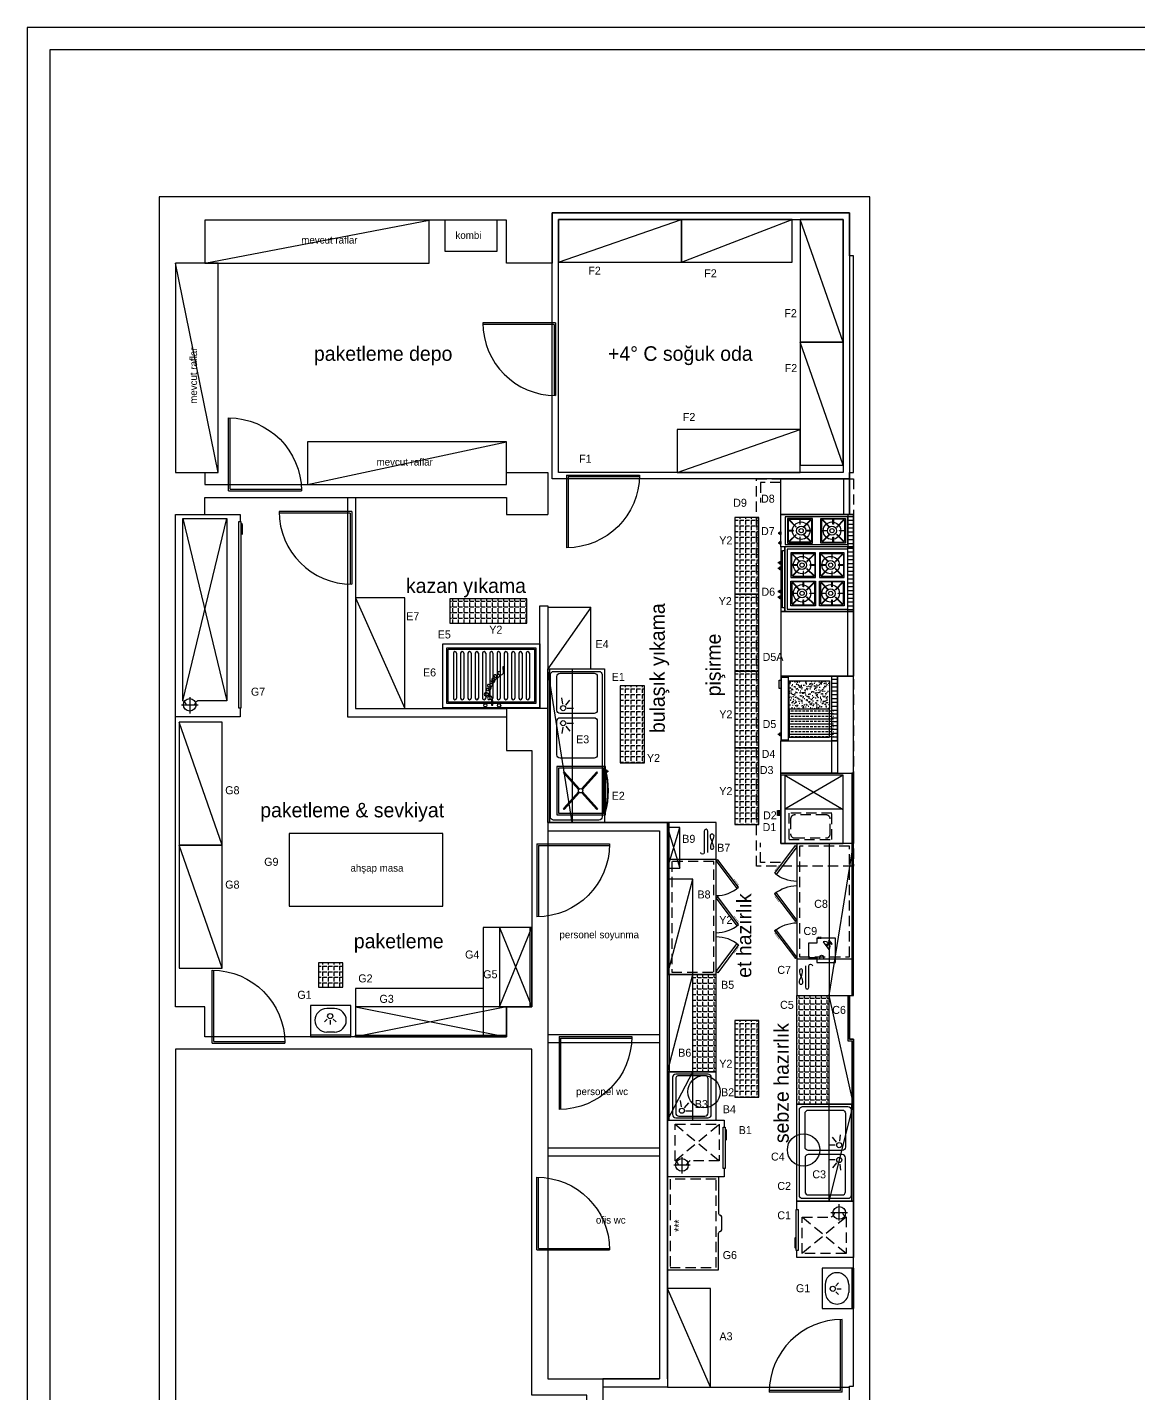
# Model space of a CAD drawing. Header units: millimetres. Extents: x 4954 to 7703, y -2245 to 525.
# Drawn here: x 4954 to 6328, y -1165 to 525 of the extents above; entities that cross this region are included whole.
import ezdxf

# ---------------------------------------------------------------- set-up
doc = ezdxf.new("R2010")
doc.units = ezdxf.units.MM
doc.linetypes.add('DASHED', pattern=[19.05, 12.7, -6.35])
doc.linetypes.add('HIDDENX2', pattern=[19.05, 12.7, -6.35])
for name, color, linetype in [('CIHAZ', 2, 'Continuous'), ('kapı ABD', 55, 'Continuous'), ('Kıtc-002 Çizgi', 7, 'Continuous'), ('MUTFAKEKİPMAN', 1, 'Continuous')]:
    doc.layers.add(name, color=color, linetype=linetype)
doc.styles.add('style1', font='stylu.ttf', dxfattribs={"width": 0.8, "height": 12})
doc.styles.add('TAKSİM', font='GOTHIC.TTF', dxfattribs={"height": 20})

# ---------------------------------------------------------------- blocks, each defined once
blk = doc.blocks.new('rtyjjkw5')
at = {"layer": 'kapı ABD', "color": 7}
for p, q in [((-2, 2), (-2, 90)), ((0, 0), (0, 90)), ((-2, 2), (-90, 2)), ((0, 0), (-90, 0))]:
    blk.add_line(p, q, dxfattribs=at)
blk.add_arc((0, 0), 90, 90, 180, dxfattribs=at)
blk = doc.blocks.new('A$C1ED519BD')
at = {"layer": 'MUTFAKEKİPMAN'}
for points in [[(0, 27.8), (0, 97.8), (188, 97.8), (188, 27.8)], [(16.4, 30.8), (17.9, 31), (19.6, 31.5), (21.5, 32.1), (23.4, 32.8), (25.4, 33.6), (27.2, 34.2), (28.9, 34.7), (30.4, 34.8), (31.5, 34.7), (32.3, 34.2), (32.8, 33.6), (33, 32.8), (32.8, 32.1), (32.3, 31.5), (31.5, 31), (30.4, 30.8), (28.9, 31), (27.2, 31.5), (25.4, 32.1), (23.4, 32.8), (21.5, 33.6), (19.6, 34.2), (17.9, 34.7), (16.4, 34.8), (15.3, 34.7), (14.5, 34.2), (14, 33.6), (13.8, 32.8), (14, 32.1), (14.5, 31.5), (15.3, 31)], [(80, 0), (45.9, 25.8), (47.4, 27.8), (81.5, 2)], [(125.9, 0), (91.8, 25.8), (93.4, 27.8), (127.5, 2)], [(151.3, 0.2), (185.5, 25.8), (184, 27.8), (149.8, 2.2)]]:
    blk.add_lwpolyline(points, close=True, dxfattribs=at)
blk.add_lwpolyline([(45, 97.8), (45, 27.8)], dxfattribs=at)
at = {"layer": 'MUTFAKEKİPMAN', "linetype": 'DASHED'}
blk.add_lwpolyline([(48, 92.8), (185, 92.8), (185, 30.8), (48, 30.8)], close=True, dxfattribs=at)
at = {"layer": 'MUTFAKEKİPMAN'}
for points in [[(37, 38.2), (10.3, 38.2, -1), (10.3, 42.5)], [(10.3, 42.5), (37, 42.5, 1), (37, 46.8)]]:
    blk.add_lwpolyline(points, format="xyb", dxfattribs=at)
at = {"layer": 'MUTFAKEKİPMAN', "const_width": 0.428}
for points in [[(77.7, 1.7), (76.7, 0.4), (71.1, 4.6), (69.6, 5.7)], [(123.7, 1.7), (122.7, 0.4), (117.1, 4.6), (115.6, 5.7)], [(153.6, 1.8), (154.6, 0.5), (160.2, 4.7), (161.7, 5.8)]]:
    blk.add_lwpolyline(points, dxfattribs=at)
at = {"layer": 'MUTFAKEKİPMAN'}
for centre, start, end in [((47.4, 27.8), 319.4908, 0), ((93.4, 27.8), 319.4908, 0), ((184, 27.8), 180, 220.245)]:
    blk.add_arc(centre, 42.7, start, end, dxfattribs=at)
blk = doc.blocks.new('A$C23AD12AD')
at = {"layer": 'MUTFAKEKİPMAN'}
for p, q in [((0, 39), (50, 39)), ((0, 37), (50, 37)), ((21.9, 17), (18.3, 20.5)), ((20.1, 33), (29.9, 33)), ((25.5, 18.5), (25.5, 23.5)), ((29.2, 17), (32.7, 20.5)), ((0, 0), (50, 0)), ((20.1, 4), (29.9, 4))]:
    blk.add_line(p, q, dxfattribs=at)
blk.add_lwpolyline([(0, 0), (50, 0), (50, 39), (0, 39)], close=True, dxfattribs=at)
blk.add_circle((25.5, 13.3), 3.19, dxfattribs=at)
for centre, start, end in [((20.1, 18.5), 90, 270), ((29.9, 18.5), 270, 90)]:
    blk.add_arc(centre, 14.5, start, end, dxfattribs=at)
blk = doc.blocks.new('A$C03894CD9')
at = {"layer": 'Kıtc-002 Çizgi'}
for p, q in [((118.1, 51.7), (110.3, 52.9)), ((146.6, 51.7), (154.4, 52.9)), ((119.3, 47.9), (113.2, 42.9)), ((123.2, 46.3), (123.2, 38.4)), ((141.4, 46.3), (141.4, 38.4)), ((145.3, 47.9), (151.4, 42.9))]:
    blk.add_line(p, q, dxfattribs=at)
for points in [[(190, 0), (0, 0), (0, 70), (190, 70)], [(190, 68), (0, 68), (0, 70), (190, 70)]]:
    blk.add_lwpolyline(points, close=True, dxfattribs=at)
for points in [[(183, 3), (7, 3, -0.414214), (3, 7), (3, 63, -0.414214), (7, 67), (183, 67, -0.414214), (187, 63), (187, 7, -0.414214)], [(125.7, 9), (83.7, 9, -0.414214), (79.7, 13), (79.7, 55, -0.414214), (83.7, 59), (125.7, 59, -0.414214), (129.7, 55), (129.7, 13, -0.414214)], [(180.9, 9), (138.9, 9, -0.414214), (134.9, 13), (134.9, 55, -0.414214), (138.9, 59), (180.9, 59, -0.414214), (184.9, 55), (184.9, 13, -0.414214)]]:
    blk.add_lwpolyline(points, format="xyb", close=True, dxfattribs=at)
for centre in [(123, 51.2), (141.6, 51.2)]:
    blk.add_circle(centre, 3.19, dxfattribs=at)
blk = doc.blocks.new('A$C15987F2D')
at = {"layer": 'MUTFAKEKİPMAN'}
for points in [[(78.6, 3.7), (138.6, 3.7), (138.6, 63.7), (78.6, 63.7)], [(80.6, 5.7), (136.6, 5.7), (136.6, 61.7), (80.6, 61.7)], [(131.8, 2.2), (133.2, 2.2), (133.2, 0.7), (131.8, 0.7)]]:
    blk.add_lwpolyline(points, close=True, dxfattribs=at)
for points in [[(85.4, 54.6), (86.5, 55.7)], [(85.4, 54.6), (106.2, 35.8)], [(86.5, 55.7), (107.3, 36.9)], [(110, 36.9), (130.7, 55.7)], [(111, 35.9), (131.8, 54.6)], [(130.7, 55.7), (131.8, 54.6)], [(106.2, 33.2), (85.4, 14.4)], [(107.2, 32.1), (86.5, 13.4)], [(109.9, 32.2), (130.7, 13.4)], [(110.9, 33.2), (131.8, 14.4)], [(86.5, 13.4), (85.4, 14.4)], [(130.7, 13.4), (131.8, 14.4)], [(130.8, 3.2), (130.8, 3.7), (134.4, 3.7)], [(134.4, 3.3), (134.4, 2.2), (130.8, 2.2)]]:
    blk.add_lwpolyline(points, dxfattribs=at)
blk.add_circle((108.6, 34.5), 2.67, dxfattribs=at)
for centre, radius, start, end in [((108.5, 100.6), 100.6, 254.4941, 285.5059), ((108.5, 109.5), 108.5, 257.2819, 282.7181)]:
    blk.add_arc(centre, radius, start, end, dxfattribs=at)
blk = doc.blocks.new('A$C66B662FC')
at = {"layer": 'MUTFAKEKİPMAN'}
h = blk.add_hatch(dxfattribs=at)
h.set_pattern_fill('LINE', color=256, scale=0.5, style=0)
h.set_pattern_definition([(360, (-3768.8105, 1300.4031), (5e-16, 1.5875), [])])
h.paths.add_polyline_path([(4.3, 34.6), (4.3, 40.8), (0, 40.8), (0, 34.6)])
for p, q in [((9.3, 84.7), (9.3, 0)), ((9.3, 84.7), (81.4, 42.4)), ((81.4, 84.7), (9.3, 42.5)), ((81.4, 42.5), (9.3, 42.5))]:
    blk.add_line(p, q, dxfattribs=at)
for points in [[(4.3, 84.7), (4.3, 0), (81.4, 0), (81.4, 84.7)], [(0, 34.6), (0, 40.8), (4.3, 40.8), (4.3, 34.6)]]:
    blk.add_lwpolyline(points, close=True, dxfattribs=at)
at = {"layer": 'MUTFAKEKİPMAN', "linetype": 'HIDDENX2'}
blk.add_lwpolyline([(67.3, 37.5), (14.3, 37.5), (14.3, 5), (67.3, 5)], close=True, dxfattribs=at)
blk.add_lwpolyline([(60.3, 35.5), (21.3, 35.5, 0.414214), (16.3, 30.5), (16.3, 12, 0.414214), (21.3, 7), (60.3, 7, 0.414214), (65.3, 12), (65.3, 30.5, 0.414214)], format="xyb", close=True, dxfattribs=at)
blk = doc.blocks.new('A$C55771A3F')
at = {"layer": 'MUTFAKEKİPMAN'}
h = blk.add_hatch(dxfattribs=at)
h.set_pattern_fill('ANSI31', color=256, scale=1.5, angle=-45, style=0)
h.set_pattern_definition([(360, (-5393.4434, 2134.9845), (2e-15, 4.7625), [])])
h.paths.add_polyline_path([(85.6, 0), (92.6, 0), (92.6, 40), (85.6, 40)])
for points in [[(92.6, 40), (92.6, 0), (2.6, 0), (2.6, 40)], [(85.6, 40), (85.6, 0), (2.6, 0), (2.6, 40)], [(8, 37), (8, 3), (85.6, 3), (85.6, 37)], [(1.3, 17.6), (1.3, 16.3), (0, 16.3), (0, 17.6)], [(2.6, 18.6), (2.6, 15.3), (1.3, 15.3), (1.3, 18.6)], [(1.3, 5.6), (1.3, 4.3), (0, 4.3), (0, 5.6)], [(2.6, 6.6), (2.6, 3.3), (1.3, 3.3), (1.3, 6.6)]]:
    blk.add_lwpolyline(points, close=True, dxfattribs=at)
for points in [[(11, 35.3), (11, 4.7), (41.6, 4.7), (41.6, 35.3), (11, 35.3)], [(82.6, 35.3), (82.6, 4.7), (52.1, 4.7), (52.1, 35.3), (82.6, 35.3)]]:
    blk.add_lwpolyline(points, dxfattribs=at)
for points in [[(12, 19.7), (18.1, 19.7, 0.414214), (18.3, 19.9), (18.3, 20.1, 0.414214), (18.1, 20.3), (12, 20.3), (12, 32.6, -0.668179), (12.9, 33), (21.4, 24.5, 0.810443), (21.7, 24.9), (12.9, 33.7, -0.668179), (13.2, 34.2), (26, 34.2), (26, 28.2, 0.414214), (26.2, 27.9), (26.3, 27.9, 0.414214), (26.5, 28.2), (26.5, 34.2), (38.9, 34.2, -0.668179), (39.2, 33.3), (30.7, 24.9, 0.810443), (31.2, 24.5), (40, 33.3, -0.668179), (40.5, 33.1), (40.5, 20.3), (34.4, 20.3, 0.414214), (34.2, 20.1), (34.2, 19.9, 0.414214), (34.4, 19.7), (40.5, 19.7), (40.5, 7.4, -0.668179), (39.6, 7), (31.1, 15.5, 0.810443), (30.8, 15.1), (39.6, 6.3, -0.668179), (39.4, 5.8), (26.5, 5.8), (26.5, 11.8, 0.414214), (26.3, 12.1), (26.2, 12.1, 0.414214), (26, 11.8), (26, 5.8), (13.2, 5.8, -0.668179), (12.9, 6.3), (21.7, 15.1, 0.810443), (21.4, 15.5), (12.9, 7, -0.668179), (12, 7.4)], [(81.6, 19.7), (75.5, 19.7, -0.414214), (75.3, 19.9), (75.3, 20.1, -0.414214), (75.5, 20.3), (81.6, 20.3), (81.6, 32.6, 0.668179), (80.7, 33), (72.2, 24.5, -0.810443), (71.9, 24.9), (80.7, 33.7, 0.668179), (80.4, 34.2), (67.6, 34.2), (67.6, 28.2, -0.414214), (67.4, 27.9), (67.3, 27.9, -0.414214), (67.1, 28.2), (67.1, 34.2), (54.7, 34.2, 0.668179), (54.4, 33.3), (62.9, 24.9, -0.810443), (62.4, 24.5), (53.6, 33.3, 0.668179), (53.1, 33.1), (53.1, 20.3), (59.2, 20.3, -0.414214), (59.4, 20.1), (59.4, 19.9, -0.414214), (59.2, 19.7), (53.1, 19.7), (53.1, 7.4, 0.668179), (54, 7), (62.5, 15.5, -0.810443), (62.8, 15.1), (54, 6.3, 0.668179), (54.2, 5.8), (67.1, 5.8), (67.1, 11.8, -0.414214), (67.3, 12.1), (67.4, 12.1, -0.414214), (67.6, 11.8), (67.6, 5.8), (80.4, 5.8, 0.668179), (80.7, 6.3), (71.9, 15.1, -0.810443), (72.2, 15.5), (80.7, 7, 0.668179), (81.6, 7.4)]]:
    blk.add_lwpolyline(points, format="xyb", close=True, dxfattribs=at)
for centre, radius in [((27.8, 20), 10.8), ((27.8, 20), 5.66), ((27.8, 20), 2.6), ((65.9, 20), 10.8), ((65.9, 20), 5.66), ((65.9, 20), 2.6)]:
    blk.add_circle(centre, radius, dxfattribs=at)
blk = doc.blocks.new('A$C7BF336E4')
at = {"layer": 'MUTFAKEKİPMAN'}
h = blk.add_hatch(dxfattribs=at)
h.set_pattern_fill('ANSI31', color=256, scale=1.5, angle=-45, style=0)
h.set_pattern_definition([(360, (-5730.0927, 2524.461), (2e-15, 4.7625), [])])
h.paths.add_polyline_path([(85.9, 0), (92.9, 0), (92.9, 80), (85.9, 80)])
for points in [[(2.9, 80), (2.9, 0), (7.9, 0), (7.9, 80)], [(7.9, 75.5), (7.9, 4.5), (4.9, 4.5), (4.9, 75.5)], [(7.9, 80), (7.9, 0), (92.9, 0), (92.9, 80)], [(10.9, 77), (10.9, 3), (85.9, 3), (85.9, 77)], [(85.9, 0), (85.9, 80), (92.9, 80), (92.9, 0)], [(1.5, 61.2), (1.5, 59.7), (0, 59.7), (0, 61.2)], [(1.5, 54.3), (1.5, 52.9), (0, 52.9), (0, 54.3)], [(2.9, 62.1), (2.9, 58.5), (1.5, 58.5), (1.5, 62.1)], [(2.9, 55.3), (2.9, 51.6), (1.5, 51.6), (1.5, 55.3)], [(1.5, 25.6), (1.5, 24.2), (0, 24.2), (0, 25.6)], [(1.5, 18.5), (1.5, 17), (0, 17), (0, 18.5)], [(2.9, 26.6), (2.9, 23), (1.5, 23), (1.5, 26.6)], [(2.9, 19.4), (2.9, 15.8), (1.5, 15.8), (1.5, 19.4)]]:
    blk.add_lwpolyline(points, close=True, dxfattribs=at)
for points in [[(46, 42.2), (46, 72.8), (15.4, 72.8), (15.4, 42.2), (46, 42.2)], [(81.4, 42.2), (81.4, 72.8), (50.8, 72.8), (50.8, 42.2), (81.4, 42.2)], [(46, 37.8), (46, 7.2), (15.4, 7.2), (15.4, 37.8), (46, 37.8)], [(81.4, 37.8), (81.4, 7.2), (50.8, 7.2), (50.8, 37.8), (81.4, 37.8)]]:
    blk.add_lwpolyline(points, dxfattribs=at)
for points in [[(45, 57.8), (38.9, 57.8, 0.414214), (38.7, 57.6), (38.7, 57.5, 0.414214), (38.9, 57.3), (45, 57.3), (45, 44.9, -0.668179), (44.1, 44.5), (35.6, 53, 0.810443), (35.2, 52.6), (44, 43.8, -0.668179), (43.8, 43.3), (31, 43.3), (31, 49.4, 0.414214), (30.8, 49.6), (30.7, 49.6, 0.414214), (30.5, 49.4), (30.5, 43.3), (18.1, 43.3, -0.668179), (17.7, 44.2), (26.2, 52.7, 0.810443), (25.8, 53), (17, 44.2, -0.668179), (16.5, 44.4), (16.5, 57.3), (22.6, 57.3, 0.414214), (22.8, 57.5), (22.8, 57.6, 0.414214), (22.6, 57.8), (16.5, 57.8), (16.5, 70.1, -0.668179), (17.4, 70.5), (25.9, 62, 0.810443), (26.2, 62.4), (17.4, 71.2, -0.668179), (17.6, 71.8), (30.5, 71.8), (30.5, 65.7, 0.414214), (30.7, 65.5), (30.8, 65.5, 0.414214), (31, 65.7), (31, 71.8), (43.8, 71.8, -0.668179), (44, 71.2), (35.2, 62.4, 0.810443), (35.6, 62), (44.1, 70.5, -0.668179), (45, 70.1)], [(80.3, 57.8), (74.3, 57.8, 0.414214), (74, 57.6), (74, 57.5, 0.414214), (74.3, 57.3), (80.3, 57.3), (80.3, 44.9, -0.668179), (79.4, 44.5), (70.9, 53, 0.810443), (70.6, 52.6), (79.4, 43.8, -0.668179), (79.2, 43.3), (66.4, 43.3), (66.4, 49.4, 0.414214), (66.2, 49.6), (66, 49.6, 0.414214), (65.8, 49.4), (65.8, 43.3), (53.5, 43.3, -0.668179), (53.1, 44.2), (61.6, 52.7, 0.810443), (61.2, 53), (52.4, 44.2, -0.668179), (51.9, 44.4), (51.9, 57.3), (57.9, 57.3, 0.414214), (58.2, 57.5), (58.2, 57.6, 0.414214), (57.9, 57.8), (51.9, 57.8), (51.9, 70.1, -0.668179), (52.8, 70.5), (61.2, 62, 0.810443), (61.6, 62.4), (52.8, 71.2, -0.668179), (53, 71.8), (65.8, 71.8), (65.8, 65.7, 0.414214), (66, 65.5), (66.2, 65.5, 0.414214), (66.4, 65.7), (66.4, 71.8), (79.2, 71.8, -0.668179), (79.4, 71.2), (70.6, 62.4, 0.810443), (70.9, 62), (79.4, 70.5, -0.668179), (80.3, 70.1)], [(45, 22.2), (38.9, 22.2, -0.414214), (38.7, 22.4), (38.7, 22.5, -0.414214), (38.9, 22.7), (45, 22.7), (45, 35.1, 0.668179), (44.1, 35.5), (35.6, 27, -0.810443), (35.2, 27.4), (44, 36.2, 0.668179), (43.8, 36.7), (31, 36.7), (31, 30.6, -0.414214), (30.8, 30.4), (30.7, 30.4, -0.414214), (30.5, 30.6), (30.5, 36.7), (18.1, 36.7, 0.668179), (17.7, 35.8), (26.2, 27.3, -0.810443), (25.8, 27), (17, 35.8, 0.668179), (16.5, 35.6), (16.5, 22.7), (22.6, 22.7, -0.414214), (22.8, 22.5), (22.8, 22.4, -0.414214), (22.6, 22.2), (16.5, 22.2), (16.5, 9.9, 0.668179), (17.4, 9.5), (25.9, 18, -0.810443), (26.2, 17.6), (17.4, 8.8, 0.668179), (17.6, 8.2), (30.5, 8.2), (30.5, 14.3, -0.414214), (30.7, 14.5), (30.8, 14.5, -0.414214), (31, 14.3), (31, 8.2), (43.8, 8.2, 0.668179), (44, 8.8), (35.2, 17.6, -0.810443), (35.6, 18), (44.1, 9.5, 0.668179), (45, 9.9)], [(80.3, 22.2), (74.3, 22.2, -0.414214), (74, 22.4), (74, 22.5, -0.414214), (74.3, 22.7), (80.3, 22.7), (80.3, 35.1, 0.668179), (79.4, 35.5), (70.9, 27, -0.810443), (70.6, 27.4), (79.4, 36.2, 0.668179), (79.2, 36.7), (66.4, 36.7), (66.4, 30.6, -0.414214), (66.2, 30.4), (66, 30.4, -0.414214), (65.8, 30.6), (65.8, 36.7), (53.5, 36.7, 0.668179), (53.1, 35.8), (61.6, 27.3, -0.810443), (61.2, 27), (52.4, 35.8, 0.668179), (51.9, 35.6), (51.9, 22.7), (57.9, 22.7, -0.414214), (58.2, 22.5), (58.2, 22.4, -0.414214), (57.9, 22.2), (51.9, 22.2), (51.9, 9.9, 0.668179), (52.8, 9.5), (61.2, 18, -0.810443), (61.6, 17.6), (52.8, 8.8, 0.668179), (53, 8.2), (65.8, 8.2), (65.8, 14.3, -0.414214), (66, 14.5), (66.2, 14.5, -0.414214), (66.4, 14.3), (66.4, 8.2), (79.2, 8.2, 0.668179), (79.4, 8.8), (70.6, 17.6, -0.810443), (70.9, 18), (79.4, 9.5, 0.668179), (80.3, 9.9)]]:
    blk.add_lwpolyline(points, format="xyb", close=True, dxfattribs=at)
for centre, radius in [((29.2, 57.5), 10.8), ((64.6, 57.5), 10.8), ((29.2, 57.5), 5.66), ((29.2, 57.5), 2.6), ((64.6, 57.5), 5.66), ((64.6, 57.5), 2.6), ((29.2, 22.5), 10.8), ((29.2, 22.5), 5.66), ((29.2, 22.5), 2.6), ((64.6, 22.5), 10.8), ((64.6, 22.5), 5.66), ((64.6, 22.5), 2.6)]:
    blk.add_circle(centre, radius, dxfattribs=at)
blk = doc.blocks.new('A$C43B1657F')
at = {"layer": 'MUTFAKEKİPMAN'}
h = blk.add_hatch(dxfattribs=at)
h.set_pattern_fill('AR-CONC', color=256, scale=0.05, angle=-45, style=0)
h.set_pattern_definition([(5, (-4986.208, 2846.7265), (5.877669, -7.004733), [0.9525, -10.4775]), (310, (-4986.208, 2846.726), (5.50885, 8.000894), [0.762, -8.382]), (55.451, (-4985.718, 2846.143), (11.386512, 0.996108), [0.8095, -8.9045]), (1.1842, (-4984.412, 2848.523), (8.09767, -11.070512), [1.42875, -15.71625]), (51.6356, (-4983.737, 2847.6), (17.141322, 0.354307), [1.21425, -13.35675]), (306.184, (-4984.412, 2848.523), (17.14132, 0.35428), [1.143, -12.573]), (336, (-4983.963, 2847.1755), (1.744763, -8.976028), [0.9525, -10.4775]), (281, (-4983.963, 2847.1755), (8.69706, 4.326996), [0.762, -8.382]), (26.4514, (-4983.817, 2846.4275), (10.441823, -4.649002), [0.8095, -8.9045]), (352.5, (-4986.2078, 2846.7265), (3.0986707, 2.8802735), [0, -8.2804, 0, -8.509, 0, -8.41375]), (322.5, (-4986.208, 2846.7265), (5.90435, 1.1794864), [0, -4.8514, 0, -8.0899, 0, -3.20675]), (282.5, (-4988.2104, 2848.729), (4.5913098, -4.9963932), [0, -3.175, 0, -9.906, 0, -13.1445]), (272.5, (-4989.1084, 2849.627), (6.1361196, -4.338195), [0, -4.1275, 0, -6.5786, 0, -9.3345])])
h.paths.add_polyline_path([(13.2, 39.5), (63.2, 39.5), (63.2, 74.5), (13.2, 74.5)])
h = blk.add_hatch(dxfattribs=at)
h.set_pattern_fill('ANSI31', color=256, scale=1.5, angle=-45, style=0)
h.set_pattern_definition([(360, (-5279.878, 4905.414), (2e-15, 4.7625), [])])
h.paths.add_polyline_path([(65.9, 0), (72.9, 0), (72.9, 80), (65.9, 80)])
h = blk.add_hatch(dxfattribs=at)
h.set_pattern_fill('ANSI33', color=256, angle=-45, style=0)
h.set_pattern_definition([(360, (-9482.9886, 3835.852), (3e-15, 6.35), []), (360, (-9479.8136, 3832.677), (3e-15, 6.35), [3.175, -1.5875])])
h.paths.add_polyline_path([(68.2, 39.5), (13.2, 39.5), (13.2, 4.5), (68.2, 4.5)])
for points in [[(2.9, 75), (2.9, 65), (0.9, 65), (0.9, 75)], [(2.9, 80), (2.9, 0), (72.9, 0), (72.9, 80)], [(11.9, 79), (11.9, 1), (3.9, 1), (3.9, 79)], [(63.2, 74.5), (63.2, 39.5), (13.2, 39.5), (13.2, 74.5)], [(72.9, 80), (72.9, 0), (65.9, 0), (65.9, 80)], [(63.2, 4.5), (63.2, 39.5), (13.2, 39.5), (13.2, 4.5)], [(1.5, 9), (1.5, 7.5), (0, 7.5), (0, 9)], [(2.9, 9.9), (2.9, 6.3), (1.5, 6.3), (1.5, 9.9)]]:
    blk.add_lwpolyline(points, close=True, dxfattribs=at)
blk = doc.blocks.new('A$C58A83D68')
at = {"layer": 'MUTFAKEKİPMAN'}
for p, q in [((45.8, 52.8), (38, 53.9)), ((74.2, 52.8), (82, 53.9)), ((47.1, 49), (41, 43.9)), ((51, 47.3), (51, 39.4)), ((69, 47.3), (69, 39.4)), ((72.9, 49), (79, 43.9))]:
    blk.add_line(p, q, dxfattribs=at)
for points in [[(120, 0), (0, 0), (0, 70), (120, 70)], [(120, 68), (0, 68), (0, 70), (120, 70)]]:
    blk.add_lwpolyline(points, close=True, dxfattribs=at)
for points in [[(113, 3), (7, 3, -0.414214), (3, 7), (3, 63, -0.414214), (7, 67), (113, 67, -0.414214), (117, 63), (117, 7, -0.414214)], [(53.5, 10), (11.5, 10, -0.414214), (7.5, 14), (7.5, 56, -0.414214), (11.5, 60), (53.5, 60, -0.414214), (57.5, 56), (57.5, 14, -0.414214)], [(66.5, 10), (108.5, 10, 0.414214), (112.5, 14), (112.5, 56, 0.414214), (108.5, 60), (66.5, 60, 0.414214), (62.5, 56), (62.5, 14, 0.414214)]]:
    blk.add_lwpolyline(points, format="xyb", close=True, dxfattribs=at)
for centre in [(50.8, 52.3), (69.2, 52.3)]:
    blk.add_circle(centre, 3.19, dxfattribs=at)
blk = doc.blocks.new('A$C21AB598D')
at = {"layer": 'CIHAZ', "color": 1}
for p, q in [((65.3, 55.3), (44.8, 55.3)), ((55.1, 45.9), (55.1, 66))]:
    blk.add_line(p, q, dxfattribs=at)
at = {"layer": 'CIHAZ', "color": 5, "linetype": 'DASHED'}
blk.add_line((63.5, 5), (9.1, 50.2), dxfattribs=at)
at = {"layer": 'CIHAZ', "color": 5}
for points in [[(1.8, 8.8), (1.8, 59.6), (4.3, 59.6), (4.3, 8.8)], [(1.8, 10.8), (1.8, 23.4), (0, 24.4), (0, 12.4)]]:
    blk.add_lwpolyline(points, close=True, dxfattribs=at)
at = {"layer": 'CIHAZ', "color": 1}
blk.add_circle((55.1, 55.3), 7.76, dxfattribs=at)
at = {"layer": 'MUTFAKEKİPMAN', "linetype": 'DASHED'}
for p, q in [((9.1, 50.2), (44.9, 50.2)), ((9.1, 5), (9.1, 50.2)), ((63.5, 50.2), (63.5, 5)), ((63.5, 5), (9.1, 5))]:
    blk.add_line(p, q, dxfattribs=at)
at = {"layer": 'MUTFAKEKİPMAN', "color": 5, "linetype": 'DASHED'}
blk.add_line((63.5, 50.2), (9.1, 5), dxfattribs=at)
at = {"layer": 'MUTFAKEKİPMAN'}
blk.add_lwpolyline([(2.8, 59.6), (2.8, 70), (72.8, 70), (72.8, 0), (2.8, 0), (2.8, 8.8)], dxfattribs=at)
at = {"layer": 'MUTFAKEKİPMAN', "linetype": 'DASHED'}
for centre, radius, start, end in [((39.9, 59), 10.2, 299.6907, 336.7752), ((68.1, 58.4), 9.4, 201.2079, 240.9566)]:
    blk.add_arc(centre, radius, start, end, dxfattribs=at)
blk = doc.blocks.new('A$C25C520CB')
at = {"layer": 'MUTFAKEKİPMAN'}
for p, q in [((17.2, 16.7), (16.1, 24.5)), ((21, 15.4), (26.1, 21.5)), ((22.7, 11.5), (30.6, 11.5))]:
    blk.add_line(p, q, dxfattribs=at)
for points in [[(2, 0), (2, 60), (0, 60), (0, 0)], [(60, 0), (60, 60), (0, 60), (0, 0)]]:
    blk.add_lwpolyline(points, close=True, dxfattribs=at)
for points in [[(54, 7), (54, 53, 0.414214), (50, 57), (10, 57, 0.414214), (6, 53), (6, 7, 0.414214), (10, 3), (50, 3, 0.414214)], [(50, 9), (50, 51, 0.414214), (46, 55), (14, 55, 0.414214), (10, 51), (10, 9, 0.414214), (14, 5), (46, 5, 0.414214)]]:
    blk.add_lwpolyline(points, format="xyb", close=True, dxfattribs=at)
blk.add_circle((17.7, 11.7), 3.19, dxfattribs=at)
blk = doc.blocks.new('A$C22C23116')
at = {"layer": 'MUTFAKEKİPMAN'}
for points in [[(23, 24.7), (23, 30.7), (0, 30.7), (0, 0.7)], [(23, 6.7), (33.5, 6.7), (33.5, 24.7), (23, 24.7)], [(0, 0.7), (23, 0.7), (23, 6.7)], [(6.4, 6.5), (4.8, 8.5), (4, 7.8), (7.7, 3.1)], [(7.7, 3.1), (8.6, 3.8), (7, 5.7)], [(7.7, 14.6), (15, 5.3)]]:
    blk.add_lwpolyline(points, dxfattribs=at)
for points in [[(5.6, 5.9), (6.2, 5.1), (10.9, 8.8), (10.3, 9.6)], [(17.5, 0), (19.2, 0), (19.2, 0.7), (17.5, 0.7)], [(20.1, 0), (21.8, 0), (21.8, 0.7), (20.1, 0.7)]]:
    blk.add_lwpolyline(points, close=True, dxfattribs=at)
blk.add_lwpolyline([(9.2, 8.4, 1), (10.1, 8.4, 1)], format="xyb", close=True, dxfattribs=at)
blk.add_circle((17.1, 24.3), 2.56, dxfattribs=at)
blk.add_arc((12.8, 11.1), 6.17, 145.0811, 291.5627, dxfattribs=at)
blk = doc.blocks.new('A$C6AC50329')
at = {"layer": 'MUTFAKEKİPMAN'}
h = blk.add_hatch(color=256, dxfattribs=at)
h.paths.add_polyline_path([(71.3, 41.8, -0.025454), (71.1, 41.3, 0.278063), (75.2, 44.2), (74.7, 44.4, -0.265675)])
h.paths.add_polyline_path([(70.6, 41.3, 0.028094), (71.1, 41.3, 0.025454), (71.3, 41.8, -0.030609), (70.8, 41.8, -0.027259)])
h.paths.add_polyline_path([(70.6, 41.3, 0.027259), (70.8, 41.8, -0.171751), (68.1, 42.7), (68.1, 42.7), (68.1, 42.7, -1.347305), (70.7, 44.6, -0.147228), (70.8, 41.8, 0.030609), (71.3, 41.8, 0.138731), (71.2, 44.7, 1.347306), (67.7, 42.3, 0.162476)])
h.paths.add_polyline_path([(63.5, 39), (63.2, 38.6, 0.483116), (71.1, 41.3, -0.028094), (70.6, 41.3, -0.470681)])
for p, q in [((13, 68.5), (13, 13)), ((17, 68.5), (17, 13)), ((22, 68.5), (22, 13)), ((26, 68.5), (26, 13)), ((31, 68.5), (31, 13)), ((35, 68.5), (35, 13)), ((40, 68.5), (40, 13)), ((44, 68.5), (44, 13)), ((49, 68.5), (49, 13)), ((53, 68.5), (53, 13)), ((58, 68.5), (58, 13)), ((62, 68.5), (62, 13)), ((67, 68.5), (67, 13)), ((71, 68.5), (71, 13)), ((76, 68.5), (76, 13)), ((80, 68.5), (80, 13)), ((85, 68.5), (85, 13)), ((89, 68.5), (89, 13)), ((94, 68.5), (94, 13)), ((98, 68.5), (98, 13)), ((103, 68.5), (103, 13)), ((107, 68.5), (107, 13)), ((74.1, 51.7), (74.4, 44.4)), ((76, 51.7), (74.1, 51.7)), ((74.1, 51.7), (74.4, 44.4)), ((75.5, 44.4), (76, 51.7)), ((75.5, 44.4), (76, 51.7)), ((74.4, 44.4), (75.5, 44.4)), ((74.4, 44.4), (75.5, 44.4)), ((60.1, 10), (60, 4.1)), ((60.1, 10), (60, 4.1)), ((60, 4.1), (61.6, 4.1)), ((60, 4.1), (61.6, 4.1)), ((61.6, 10), (60.1, 10)), ((61.6, 10), (60.1, 10)), ((60.9, 4.1), (61, 12.8)), ((61.6, 4.1), (61.6, 10)), ((61.6, 4.1), (61.6, 10))]:
    blk.add_line(p, q, dxfattribs=at)
for points in [[(120, 0), (0, 0), (0, 80), (120, 80)], [(115, 6.5), (5, 6.5), (5, 75), (115, 75)], [(113.5, 8), (6.5, 8), (6.5, 73.5), (113.5, 73.5)], [(120, 0), (0, 0), (0, 1.5), (120, 1.5)]]:
    blk.add_lwpolyline(points, close=True, dxfattribs=at)
for centre in [(52.5, 4.1), (69.6, 3.9)]:
    blk.add_circle(centre, 1.99, dxfattribs=at)
for centre, radius, start, end in [((15, 68.5), 2, 0, 180), ((24, 68.5), 2, 0, 180), ((33, 68.5), 2, 0, 180), ((42, 68.5), 2, 0, 180), ((51, 68.5), 2, 0, 180), ((60, 68.5), 2, 0, 180), ((69, 68.5), 2, 0, 180), ((78, 68.5), 2, 0, 180), ((87, 68.5), 2, 0, 180), ((96, 68.5), 2, 0, 180), ((105, 68.5), 2, 0, 180), ((59.5, 32.5), 1.37, 49.1112, 296.3243), ((60.4, 35), 3.77, 266.0156, 40.6772), ((62.3, 36), 1.76, 56.8088, 283.1199), ((61.5, 39.1), 4.98, 283.1199, 20.7743), ((64.7, 40.4), 1.54, 20.7743, 237.0103), ((66.5, 43.1), 4.83, 237.0103, 17.5795), ((69.5, 44.1), 1.7, 17.5795, 231.245), ((71.2, 46.1), 4.31, 231.245, 336.7533), ((53.4, 17.7), 2.23, 62.0346, 285.7663), ((55.3, 23.8), 1.41, 45.7833, 254.9498), ((52.5, 20.8), 5.53, 285.7663, 45.7833), ((50.8, 12.9), 7.64, 359.43, 62.0346), ((56, 26.1), 3.8, 254.9498, 81.6763), ((56.3, 28.6), 1.26, 81.6763, 232.4089), ((57.9, 30.6), 3.83, 232.4089, 49.1112), ((15, 13), 2, 180, 0), ((24, 13), 2, 180, 0), ((33, 13), 2, 180, 0), ((42, 13), 2, 180, 0), ((51, 13), 2, 180, 0), ((58.1, 12.8), 2.86, 359.43, 179.43), ((56.9, 12.8), 1.6, 179.43, 359.43), ((60, 13), 2, 180, 0), ((69, 13), 2, 180, 0), ((78, 13), 2, 180, 0), ((87, 13), 2, 180, 0), ((96, 13), 2, 180, 0), ((105, 13), 2, 180, 0)]:
    blk.add_arc(centre, radius, start, end, dxfattribs=at)
blk.add_solid([(60.1, 10), (61.6, 10), (60, 4.1), (61.6, 4.1)], dxfattribs=at)
blk = doc.blocks.new('A$C75BA21C7')
at = {"layer": 'Kıtc-002 Çizgi'}
for p, q in [((14, 245), (68.3, 245)), ((14, 19.8), (14, 245)), ((14, 245), (68.3, 19.8)), ((14, 19.8), (68.3, 245)), ((68.3, 245), (68.3, 19.8)), ((22.4, 24.1), (22.4, 4)), ((68.3, 19.8), (32.6, 19.8)), ((12.2, 14.7), (32.7, 14.7))]:
    blk.add_line(p, q, dxfattribs=at)
blk.add_lwpolyline([(84.7, 10.4), (84.7, 0), (4.7, 0), (4.7, 250), (84.7, 250), (84.7, 241.2)], dxfattribs=at)
for points in [[(85.7, 241.2), (85.7, 10.4), (83.2, 10.4), (83.2, 241.2)], [(85.7, 239.2), (85.7, 226.6), (87.5, 225.6), (87.5, 237.6)]]:
    blk.add_lwpolyline(points, close=True, dxfattribs=at)
blk.add_circle((22.4, 14.7), 7.76, dxfattribs=at)
for centre, radius, start, end in [((9.4, 11.6), 9.4, 21.2079, 60.9566), ((37.6, 11), 10.2, 119.6907, 156.7752)]:
    blk.add_arc(centre, radius, start, end, dxfattribs=at)
blk = doc.blocks.new('A$C47FF7772')
at = {"layer": 'MUTFAKEKİPMAN'}
for p, q in [((0, 115.2), (0, 0)), ((63, 115.2), (0, 115.2)), ((63, 115.2), (63, 69.6)), ((65, 67.6), (65, 67.6)), ((67, 49.6), (67, 65.6)), ((63, 0), (63, 45.6)), ((65, 47.6), (65, 47.6)), ((0, 0), (63, 0))]:
    blk.add_line(p, q, dxfattribs=at)
at = {"layer": 'MUTFAKEKİPMAN', "linetype": 'HIDDENX2'}
blk.add_lwpolyline([(60, 3), (60, 112.2), (3, 112.2), (3, 3)], close=True, dxfattribs=at)
at = {"layer": 'MUTFAKEKİPMAN'}
for centre, start, end in [((65, 69.6), 180, 270), ((65, 65.6), 0, 90), ((65, 45.6), 90, 180), ((65, 49.6), 270, 0)]:
    blk.add_arc(centre, 2, start, end, dxfattribs=at)
at = {"layer": 'MUTFAKEKİPMAN', "style": 'style1', "width": 0.8}
blk.add_text('***', height=12, rotation=90, dxfattribs=at).set_placement((19.8, 47.2))

msp = doc.modelspace()

# ---------------------------------------------------------------- hatches: boundary and pattern name
at = {"layer": 'MUTFAKEKİPMAN'}
h = msp.add_hatch(dxfattribs=at)
h.set_pattern_fill('ANGLE', color=256, angle=180)
h.set_pattern_definition([(360, (3530.1024, 5391.795), (-2e-14, -6.985), [5.08, -1.905]), (270, (3530.1024, 5391.795), (-6.985, 2e-14), [5.08, -1.905])])
h.paths.add_polyline_path([(5858.8, -80.8), (5828.8, -80.8), (5828.8, -175.8), (5858.8, -175.8)])
h = msp.add_hatch(dxfattribs=at)
h.set_pattern_fill('ANGLE', color=256, angle=270)
h.set_pattern_definition([(90, (3.935, -2510.3604), (6.985, -2e-14), [5.08, -1.905]), (360, (3.935, -2510.3604), (-2e-14, -6.985), [5.08, -1.905])])
h.paths.add_polyline_path([(5476.5, -181.7), (5476.5, -211.7), (5571.5, -211.7), (5571.5, -181.7)])
h = msp.add_hatch(dxfattribs=at)
h.set_pattern_fill('ANGLE', color=256, angle=180)
h.set_pattern_definition([(360, (3530.1024, 5296.795), (-2e-14, -6.985), [5.08, -1.905]), (270, (3530.1024, 5296.795), (-6.985, 2e-14), [5.08, -1.905])])
h.paths.add_polyline_path([(5858.8, -175.8), (5828.8, -175.8), (5828.8, -270.8), (5858.8, -270.8)])
h = msp.add_hatch(dxfattribs=at)
h.set_pattern_fill('ANGLE', color=256, angle=180)
h.set_pattern_definition([(360, (3530.1024, 5201.795), (-2e-14, -6.985), [5.08, -1.905]), (270, (3530.1024, 5201.795), (-6.985, 2e-14), [5.08, -1.905])])
h.paths.add_polyline_path([(5858.8, -270.8), (5828.8, -270.8), (5828.8, -365.8), (5858.8, -365.8)])
h = msp.add_hatch(dxfattribs=at)
h.set_pattern_fill('ANGLE', color=256, angle=180)
h.set_pattern_definition([(360, (3388.2686, 5183.3434), (-2e-14, -6.985), [5.08, -1.905]), (270, (3388.2686, 5183.3434), (-6.985, 2e-14), [5.08, -1.905])])
h.paths.add_polyline_path([(5717, -289.2), (5687, -289.2), (5687, -384.2), (5717, -384.2)])
h = msp.add_hatch(dxfattribs=at)
h.set_pattern_fill('ANGLE', color=256, angle=180)
h.set_pattern_definition([(360, (3530.1024, 5106.795), (-2e-14, -6.985), [5.08, -1.905]), (270, (3530.1024, 5106.795), (-6.985, 2e-14), [5.08, -1.905])])
h.paths.add_polyline_path([(5858.8, -365.8), (5828.8, -365.8), (5828.8, -460.8), (5858.8, -460.8)])
h = msp.add_hatch(dxfattribs=at)
h.set_pattern_fill('ANGLE', color=256, angle=630)
h.set_pattern_definition([(270, (-220.02, 1522.712), (6.985, 1e-14), [5.08, -1.905]), (360, (-220.02, 1522.712), (-1e-14, 6.985), [5.08, -1.905])])
h.paths.add_polyline_path([(5344.1, -631.6), (5344.1, -661.6), (5314.1, -661.6), (5314.1, -631.6)])
h = msp.add_hatch(dxfattribs=at)
h.set_pattern_fill('ANGLE', color=256)
h.set_pattern_definition([(0, (-12399.394, 4029.936), (0, 6.985), [5.08, -1.905]), (90, (-12399.394, 4029.936), (-6.985, 4e-16), [5.08, -1.905])])
h.paths.add_polyline_path([(5805.8, -646.3), (5776.8, -646.3), (5776.8, -766.3), (5805.8, -766.3)])
h = msp.add_hatch(dxfattribs=at)
h.set_pattern_fill('ANGLE', color=256)
h.set_pattern_definition([(0, (-12399.394, 3759.936), (0, 6.985), [5.08, -1.905]), (90, (-12399.394, 3759.936), (-6.985, 4e-16), [5.08, -1.905])])
h.paths.add_polyline_path([(5945.8, -806.3), (5905.8, -806.3), (5905.8, -672.3), (5945.8, -672.3)])
h = msp.add_hatch(dxfattribs=at)
h.set_pattern_fill('ANGLE', color=256, angle=180)
h.set_pattern_definition([(360, (3530.1024, 4769.693), (-2e-14, -6.985), [5.08, -1.905]), (270, (3530.1024, 4769.693), (-6.985, 2e-14), [5.08, -1.905])])
h.paths.add_polyline_path([(5858.8, -702.9), (5828.8, -702.9), (5828.8, -797.9), (5858.8, -797.9)])

# ---------------------------------------------------------------- linework, layer by layer
for points in [[(6912.4, -2244.8), (6912.4, 525.2), (4953.8, 525.2), (4953.8, -2244.8)], [(6884.4, -2188.8), (6884.4, 497.3), (4981.8, 497.3), (4981.8, -2188.8)]]:
    msp.add_lwpolyline(points, close=True)
at = {"layer": 'Kıtc-002 Çizgi'}
for p, q in [((5173.4, 233.7), (5450.7, 286.7)), ((5190, -25.3), (5137, 233.7)), ((5300.3, -40.3), (5546.4, 12.7)), ((5349.9, -56.3), (5349.9, -327.3)), ((5359.9, -56.3), (5359.9, -317.3)), ((5359.9, -317.3), (5546.4, -317.3)), ((5194.7, -486.1), (5141.7, -334.1)), ((5349.9, -327.3), (5546.4, -327.3)), ((5194.7, -638.1), (5141.7, -486.1)), ((5597.8, -720.4), (5735.8, -720.4)), ((5597.8, -730.4), (5735.8, -730.4)), ((5597.8, -860.4), (5735.8, -860.4)), ((5597.8, -870.4), (5735.8, -870.4)), ((5745.8, -1156.3), (5970.8, -1156.3))]:
    msp.add_line(p, q, dxfattribs=at)
for points in [[(5995.8, -1722.3), (5995.8, 315.7), (5117, 315.7), (5117, -1722.3)], [(5602.8, 295.7), (5970.8, 295.7), (5970.8, -33.3), (5602.8, -33.3)], [(5610.8, 287.7), (5962.8, 287.7), (5962.8, -25.3), (5610.8, -25.3)], [(5173.4, 233.7), (5450.7, 233.7), (5450.7, 286.7), (5173.4, 286.7)], [(5535, 286.7), (5470.1, 286.7), (5470.1, 248.5), (5535, 248.5)], [(5190, -25.3), (5190, 233.7), (5137, 233.7), (5137, -25.3)], [(5300.3, -40.3), (5546.4, -40.3), (5546.4, 12.7), (5300.3, 12.7)], [(5597.8, -317.3), (5587.8, -317.3), (5587.8, -190), (5597.8, -190)], [(5194.7, -486.1), (5194.7, -334.1), (5141.7, -334.1), (5141.7, -486.1)], [(5467.6, -561.7), (5467.6, -471.7), (5277.6, -471.7), (5277.6, -561.7)], [(5194.7, -638.1), (5194.7, -486.1), (5141.7, -486.1), (5141.7, -638.1)], [(5577.8, -1166.3), (5577.8, -738.3), (5137, -738.3), (5137, -1702.3), (5645.8, -1702.3), (5645.8, -1166.3)]]:
    msp.add_lwpolyline(points, close=True, dxfattribs=at)
for points in [[(5665.8, -1146.3), (5665.8, -1662.3), (5670.8, -1662.3), (5670.8, -1702.3), (5970.8, -1702.3), (5970.8, -1662.3), (5975.8, -1662.3), (5975.8, -1209.3), (5970.8, -1209.3), (5970.8, -1155.3), (5975.8, -1155.3), (5975.8, -726.3), (5970.8, -726.3), (5970.8, -672.3), (5975.8, -672.3), (5975.8, -77.3), (5970.8, -77.3), (5970.8, -25.3), (5975.8, -25.3), (5975.8, 242.7), (5970.8, 242.7), (5970.8, 295.7), (5602.8, 295.7), (5602.8, 233.7)], [(5602.8, 233.7), (5546.4, 233.7), (5546.4, 286.7), (5173.4, 286.7), (5173.4, 233.7), (5137, 233.7), (5137, -25.3), (5173.4, -25.3), (5173.4, -40.3), (5546.4, -40.3), (5546.4, -25.3), (5597.8, -25.3), (5597.8, -77.3)], [(5597.8, -317.3), (5546.4, -317.3), (5546.4, -369.3), (5577.8, -369.3), (5577.8, -686.3), (5546.4, -686.3), (5546.4, -723.3), (5173.4, -723.3), (5173.4, -686.3), (5137, -686.3), (5137, -77.3), (5173.4, -77.3), (5173.4, -56.3), (5546.4, -56.3), (5546.4, -77.3), (5597.8, -77.3)], [(5597.8, -317.3), (5597.8, -1146.3), (5735.8, -1146.3)], [(5597.8, -458.3), (5745.8, -458.3), (5745.8, -1156.3), (5665.8, -1156.3)], [(5745.8, -1146.3), (5745.8, -458.3), (5597.8, -458.3)], [(5597.8, -468.3), (5735.8, -468.3), (5735.8, -1146.3), (5665.8, -1146.3)]]:
    msp.add_lwpolyline(points, dxfattribs=at)
at = {"layer": 'MUTFAKEKİPMAN'}
for p, q in [((5610.8, 234.7), (5762.8, 287.7)), ((5762.8, 234.7), (5899.8, 287.7)), ((5962.8, 135.7), (5909.8, 287.7)), ((5962.8, -16.3), (5909.8, 135.7)), ((5757.8, -25.3), (5909.8, 27.7)), ((5359.9, -180.3), (5420.9, -317.3)), ((5650.8, -192.3), (5597.8, -268.3)), ((5627.8, -458.3), (5597.8, -268.3)), ((5745.8, -514.5), (5760.8, -464.5)), ((5745.8, -464.5), (5760.8, -514.5)), ((5945.8, -672.3), (5975.8, -484.3)), ((5745.8, -646.3), (5776.8, -528.3)), ((5577.8, -587.8), (5517.8, -587.8)), ((5517.8, -587.8), (5517.8, -723.3)), ((5537.8, -686.3), (5577.8, -587.8)), ((5537.8, -587.8), (5577.8, -686.3)), ((5577.8, -686.3), (5577.8, -587.8)), ((5745.8, -766.3), (5776.8, -646.3)), ((5975.8, -806.3), (5945.8, -672.3)), ((5546.4, -686.3), (5359.9, -723.3)), ((5359.9, -686.3), (5546.4, -723.3)), ((5546.4, -686.3), (5577.8, -686.3)), ((5745.8, -826.3), (5776.8, -766.3)), ((5945.8, -926.3), (5975.8, -806.3)), ((5798.8, -1156.3), (5745.8, -1034.3))]:
    msp.add_line(p, q, dxfattribs=at)
for points in [[(5610.8, 234.7), (5762.8, 234.7), (5762.8, 287.7), (5610.8, 287.7)], [(5762.8, 234.7), (5899.8, 234.7), (5899.8, 287.7), (5762.8, 287.7)], [(5962.8, 135.7), (5962.8, 287.7), (5909.8, 287.7), (5909.8, 135.7)], [(5962.8, -16.3), (5962.8, 135.7), (5909.8, 135.7), (5909.8, -16.3)], [(5757.8, -25.3), (5909.8, -25.3), (5909.8, 27.7), (5757.8, 27.7)], [(5885.8, -33.3), (5970.8, -33.3), (5970.8, -77.3), (5885.8, -77.3)], [(5963.8, -33.3), (5970.8, -33.3), (5970.8, -77.3), (5963.8, -77.3)], [(5828.8, -175.8), (5858.8, -175.8), (5858.8, -80.8), (5828.8, -80.8)], [(5420.9, -317.3), (5420.9, -180.3), (5359.9, -180.3), (5359.9, -317.3)], [(5571.5, -211.7), (5571.5, -181.7), (5476.5, -181.7), (5476.5, -211.7)], [(5828.8, -270.8), (5858.8, -270.8), (5858.8, -175.8), (5828.8, -175.8)], [(5597.8, -268.3), (5650.8, -268.3), (5650.8, -192.3), (5597.8, -192.3)], [(5885.8, -277.3), (5975.8, -277.3), (5975.8, -197.3), (5885.8, -197.3)], [(5968.8, -197.3), (5975.8, -197.3), (5975.8, -277.3), (5968.8, -277.3)], [(5597.8, -268.3), (5627.8, -268.3), (5627.8, -458.3), (5597.8, -458.3)], [(5828.8, -365.8), (5858.8, -365.8), (5858.8, -270.8), (5828.8, -270.8)], [(5955.8, -397.3), (5975.8, -397.3), (5975.8, -277.3), (5955.8, -277.3)], [(5687, -384.2), (5717, -384.2), (5717, -289.2), (5687, -289.2)], [(5828.8, -460.8), (5858.8, -460.8), (5858.8, -365.8), (5828.8, -365.8)], [(5885.8, -357.3), (5955.8, -357.3), (5955.8, -397.3), (5885.8, -397.3)], [(5948.8, -357.3), (5955.8, -357.3), (5955.8, -397.3), (5948.8, -397.3)], [(5885.8, -397.3), (5975.8, -397.3), (5975.8, -484.3), (5885.8, -484.3)], [(5973.8, -484.3), (5975.8, -484.3), (5975.8, -397.3), (5973.8, -397.3)], [(5805.8, -458.3), (5745.8, -458.3), (5745.8, -646.3), (5805.8, -646.3)], [(5747.8, -458.3), (5745.8, -458.3), (5745.8, -646.3), (5747.8, -646.3)], [(5745.8, -514.5), (5760.8, -514.5), (5760.8, -464.5), (5745.8, -464.5)], [(5802.8, -474.8), (5802.6, -476.2), (5802.2, -477.9), (5801.5, -479.8), (5800.8, -481.7), (5800.1, -483.7), (5799.4, -485.5), (5799, -487.3), (5798.8, -488.7), (5799, -489.9), (5799.4, -490.7), (5800.1, -491.2), (5800.8, -491.3), (5801.5, -491.2), (5802.2, -490.7), (5802.6, -489.9), (5802.8, -488.7), (5802.6, -487.3), (5802.2, -485.5), (5801.5, -483.7), (5800.8, -481.7), (5800.1, -479.8), (5799.4, -477.9), (5799, -476.2), (5798.8, -474.8), (5799, -473.6), (5799.4, -472.8), (5800.1, -472.3), (5800.8, -472.1), (5801.5, -472.3), (5802.2, -472.8), (5802.6, -473.6)], [(5945.8, -672.3), (5975.8, -672.3), (5975.8, -484.3), (5945.8, -484.3)], [(5973.8, -672.3), (5975.8, -672.3), (5975.8, -484.3), (5973.8, -484.3)], [(5833.6, -538.3), (5807.9, -504.2), (5805.8, -505.7), (5831.6, -539.8)], [(5776.8, -528.3), (5745.8, -528.3), (5745.8, -646.3), (5776.8, -646.3)], [(5833.6, -584.3), (5807.9, -550.2), (5805.8, -551.7), (5831.6, -585.8)], [(5537.8, -686.3), (5577.8, -686.3), (5577.8, -587.8), (5537.8, -587.8)], [(5575.8, -686.3), (5575.8, -587.8), (5577.8, -587.8), (5577.8, -686.3)], [(5833.5, -609.6), (5807.9, -643.9), (5805.8, -642.3), (5831.4, -608.1)], [(5314.1, -661.6), (5344.1, -661.6), (5344.1, -631.6), (5314.1, -631.6)], [(5745.8, -766.3), (5805.8, -766.3), (5805.8, -646.3), (5745.8, -646.3)], [(5747.8, -766.3), (5745.8, -766.3), (5745.8, -646.3), (5747.8, -646.3)], [(5776.8, -646.3), (5745.8, -646.3), (5745.8, -766.3), (5776.8, -766.3)], [(5905.8, -806.3), (5905.8, -672.3), (5970.8, -672.3), (5970.8, -726.3), (5975.8, -726.3), (5975.8, -806.3)], [(5975.8, -806.3), (5945.8, -806.3), (5945.8, -672.3), (5970.8, -672.3), (5970.8, -726.3), (5975.8, -726.3)], [(5359.9, -723.3), (5546.4, -723.3), (5546.4, -686.3), (5359.9, -686.3)], [(5828.8, -797.9), (5858.8, -797.9), (5858.8, -702.9), (5828.8, -702.9)], [(5359.9, -721.3), (5546.4, -721.3), (5546.4, -723.3), (5359.9, -723.3)], [(5776.8, -766.3), (5745.8, -766.3), (5745.8, -826.3), (5776.8, -826.3)], [(5945.8, -806.3), (5975.8, -806.3), (5975.8, -926.3), (5945.8, -926.3)], [(5798.8, -1156.3), (5798.8, -1034.3), (5745.8, -1034.3), (5745.8, -1156.3)]]:
    msp.add_lwpolyline(points, close=True, dxfattribs=at)
at = {"layer": 'MUTFAKEKİPMAN', "linetype": 'HIDDENX2'}
msp.add_lwpolyline([(5855.8, -33.3), (5975.8, -33.3), (5975.8, -512), (5855.8, -512)], close=True, dxfattribs=at)
for points in [[(5885.4, -37.6), (5860.8, -37.6), (5860.8, -62.2)], [(5885.4, -507.7), (5860.8, -507.7), (5860.8, -483.1)]]:
    msp.add_lwpolyline(points, dxfattribs=at)
at = {"layer": 'MUTFAKEKİPMAN'}
for points in [[(5791.1, -468.7), (5791.1, -495.3, -1), (5786.8, -495.3)], [(5795.5, -495.3), (5795.5, -468.7, 1), (5791.1, -468.7)]]:
    msp.add_lwpolyline(points, format="xyb", dxfattribs=at)
for points in [[(5745.8, -503.3), (5805.8, -503.3)], [(5517.8, -663.3), (5359.9, -663.3), (5359.9, -723.3), (5546.4, -723.3), (5546.4, -686.3)], [(5968.8, -672.3), (5968.8, -728.3), (5973.8, -728.3), (5973.8, -806.3)]]:
    msp.add_lwpolyline(points, dxfattribs=at)
at = {"layer": 'MUTFAKEKİPMAN', "linetype": 'DASHED'}
msp.add_lwpolyline([(5750.8, -506.3), (5750.8, -643.3), (5802.8, -643.3), (5802.8, -506.3)], close=True, dxfattribs=at)
at = {"layer": 'MUTFAKEKİPMAN', "const_width": 0.428}
for points in [[(5831.9, -536), (5833.3, -535), (5829, -529.4), (5827.9, -528)], [(5831.9, -582), (5833.3, -581), (5829, -575.4), (5827.9, -573.9)], [(5831.8, -611.9), (5833.1, -612.9), (5828.9, -618.5), (5827.8, -620)]]:
    msp.add_lwpolyline(points, dxfattribs=at)
at = {"layer": 'MUTFAKEKİPMAN'}
for centre in [(5790.7, -791.2), (5913.9, -863.1)]:
    msp.add_circle(centre, 20, dxfattribs=at)
for centre, radius, start, end in [((5805.8, -505.7), 42.8, 270, 310.5092), ((5805.8, -551.7), 42.8, 270, 310.5092), ((5805.8, -642.3), 42.7, 49.755, 90)]:
    msp.add_arc(centre, radius, start, end, dxfattribs=at)

# ---------------------------------------------------------------- block references
at = {"rotation": 90.00000000000001}
for p in [(5607.3, 159.8), (5355.3, -73.4)]:
    msp.add_blockref('rtyjjkw5', p, dxfattribs=at)
at = {"xscale": -1}
for p in [(5202.8, -47.8), (5182.4, -730.9), (5583.9, -986.8)]:
    msp.add_blockref('rtyjjkw5', p, dxfattribs=at)
at = {"xscale": -1, "rotation": 270}
for p in [(5620.9, -28.4), (5583.9, -484.7), (5611.5, -723)]:
    msp.add_blockref('rtyjjkw5', p, dxfattribs=at)
for name, p in [('A$C47FF7772', (5745.8, -1011.5)), ('rtyjjkw5', (5961.5, -1162.7))]:
    msp.add_blockref(name, p)
at = {"layer": 'Kıtc-002 Çizgi'}
for name, p in [('A$C75BA21C7', (5132.3, -327.3)), ('A$C55771A3F', (5883.2, -117.3)), ('A$C7BF336E4', (5882.9, -197.3)), ('A$C6AC50329', (5467.8, -317.3)), ('A$C43B1657F', (5882.9, -357.3)), ('A$C66B662FC', (5881.6, -484.3)), ('A$C25C520CB', (5745.8, -826.3)), ('A$C21AB598D', (5903, -996.3))]:
    msp.add_blockref(name, p, dxfattribs=at)
for name, p, rotation in [('A$C03894CD9', (5667.8, -458.3), 90), ('A$C15987F2D', (5672.6, -527.4), 90), ('A$C22C23116', (5953.4, -600.5), 180), ('A$C58A83D68', (5905.8, -806.3), 270), ('A$C21AB598D', (5818.6, -826.3), 180)]:
    msp.add_blockref(name, p, dxfattribs=dict(at, rotation=rotation))
at = {"layer": 'MUTFAKEKİPMAN', "xscale": -1, "rotation": 270}
msp.add_blockref('A$C1ED519BD', (5878, -672.3), dxfattribs=at)
at = {"layer": 'MUTFAKEKİPMAN'}
for p, rotation in [((5354, -684.3), 180), ((5936.8, -1009.3), 269.9999999999999)]:
    msp.add_blockref('A$C23AD12AD', p, dxfattribs=dict(at, rotation=rotation))

# ---------------------------------------------------------------- texts
at = {"style": 'TAKSİM'}
for s, height, p in [('kombi', 9, (5483.4, 263.6)), ('mevcut raflar', 9, (5292.7, 257.8)), ('F2', 9.9, (5647.7, 219.4, 0)), ('F2', 9.9, (5791.1, 216.1, 0)), ('F2', 9.9, (5890.2, 166.8, 0)), ('paketleme depo', 18, (5308.3, 112.8)), ('+4%%D C soğuk oda', 18, (5672.1, 112.8)), ('F2', 9.9, (5890.6, 98.9, 0)), ('F2', 9.9, (5764.6, 38.4, 0)), ('mevcut raflar', 9, (5385.8, -16.7)), ('F1', 9.9, (5636.3, -13.3, 0)), ('D9', 9.9, (5826.9, -67.7, 0)), ('D8', 9.9, (5861.3, -62.6, 0)), ('D7', 9.9, (5861.3, -102.7, 0)), ('Y2', 9.9, (5809.7, -114.2, 0)), ('kazan yıkama', 18, (5422.1, -174.3)), ('D6', 9.9, (5861.8, -177.7, 0)), ('Y2', 9.9, (5809, -189.3, 0)), ('E7', 9.9, (5422.4, -208, 0)), ('Y2', 9.9, (5525.2, -224.7, 0)), ('E5', 9.9, (5461.4, -230.5, 0)), ('E4', 9.9, (5656.7, -242.5, 0)), ('D5A', 9.9, (5863.3, -258.3, 0)), ('E6', 9.9, (5443.2, -277.5, 0)), ('E1', 9.9, (5676.6, -283, 0)), ('G7', 9.9, (5230.4, -301.3, 0)), ('Y2', 9.9, (5809.7, -329.3, 0)), ('D5', 9.9, (5863.3, -341.3, 0)), ('E3', 9.9, (5632.6, -360.2, 0)), ('D4', 9.9, (5862.1, -378.3, 0)), ('Y2', 9.9, (5720.2, -383.3, 0)), ('D3', 9.9, (5859.8, -398.2, 0)), ('G8', 9.9, (5198.6, -423.2, 0)), ('E2', 9.9, (5676.6, -430.1, 0)), ('Y2', 9.9, (5809.7, -424.3, 0)), ('paketleme & sevkiyat', 18, (5241.9, -451.8)), ('D2', 9.9, (5863.8, -454.2, 0)), ('D1', 9.9, (5863.3, -468.8, 0)), ('B9', 9.9, (5763.9, -483.3, 0)), ('B7', 9.9, (5807.1, -494.3, 0)), ('G9', 9.9, (5246.8, -511.7, 0)), ('ahşap masa', 9, (5353.5, -518.9)), ('G8', 9.9, (5198.6, -539.9, 0)), ('B8', 9.9, (5782.7, -552.1, 0)), ('C8', 9.9, (5927.1, -563.7, 0)), ('Y2', 9.9, (5809.7, -583.7, 0)), ('C9', 9.9, (5913.8, -597.3, 0)), ('paketleme', 18, (5357.7, -613.8)), ('personel soyunma', 9, (5612, -601.3)), ('G4', 9.9, (5495.3, -626.4, 0)), ('G5', 9.9, (5517.7, -650.8, 0)), ('C7', 9.9, (5881.5, -645.4, 0)), ('G2', 9.9, (5363.2, -655.9, 0)), ('B5', 9.9, (5811.9, -663.8, 0)), ('G1', 9.9, (5287.8, -676.2, 0)), ('G3', 9.9, (5389.4, -681.2, 0)), ('C5', 9.9, (5884.9, -688.6, 0)), ('C6', 9.9, (5949.4, -694.9, 0)), ('B6', 9.9, (5758.9, -747.8, 0)), ('Y2', 9.9, (5809.7, -761.4, 0)), ('personel wc', 9, (5632.6, -795.3)), ('B2', 9.9, (5811.9, -796.7, 0)), ('B3', 9.9, (5779.4, -811.3, 0)), ('B4', 9.9, (5814, -817.7, 0)), ('B1', 9.9, (5833.7, -843.5, 0)), ('C4', 9.9, (5873.7, -876.3, 0)), ('C3', 9.9, (5924.8, -898.2, 0)), ('C2', 9.9, (5881.5, -912.6, 0)), ('ofis wc', 9, (5657.1, -954.2)), ('C1', 9.9, (5881.5, -948.9, 0)), ('G6', 9.9, (5813.9, -998.1, 0)), ('G1', 9.9, (5904.5, -1039.1, 0)), ('A3', 9.9, (5809.9, -1098.5, 0))]:
    msp.add_text(s, height=height, dxfattribs=at).set_placement(p)
for s, height, p in [('mevcut raflar', 9, (5163.8, 59.7)), ('bulaşık yıkama', 18, (5742.3, -347.6)), ('pişirme', 18, (5811.5, -302.1)), ('et hazırlık', 18, (5849.3, -650.2)), ('sebze hazırlık', 18, (5895.6, -854.7))]:
    msp.add_text(s, height=height, rotation=90, dxfattribs=at).set_placement(p)

doc.saveas('drawing.dxf')
